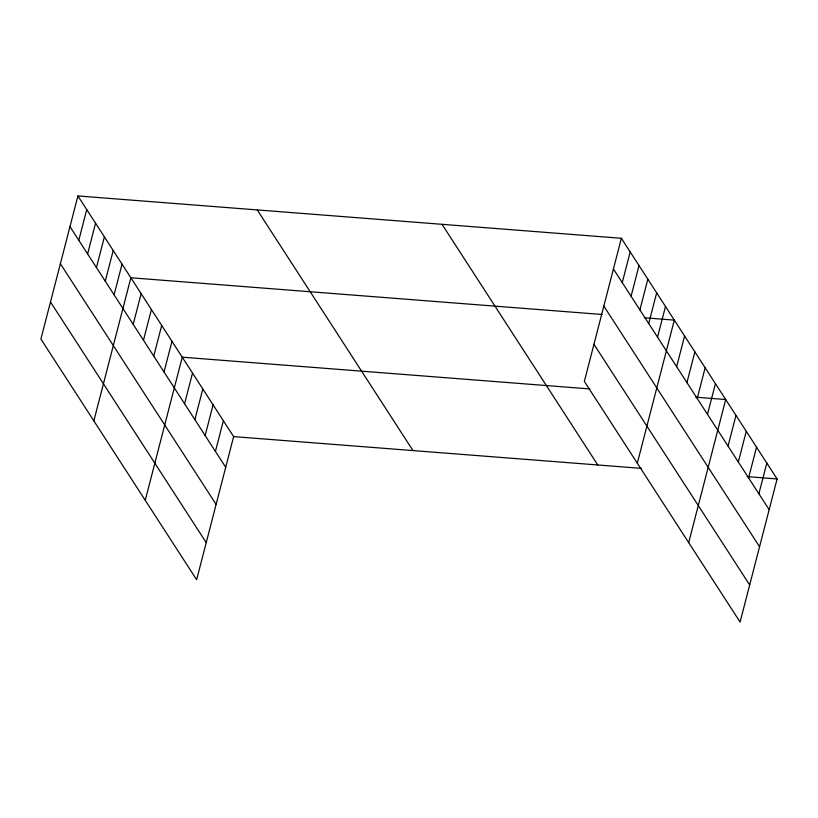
<?xml version="1.0" encoding="UTF-8"?>
<svg xmlns="http://www.w3.org/2000/svg" width="818" height="818" viewBox="0 0 818 818"><rect width="100%" height="100%" fill="white"/><g stroke="black" fill="none" stroke-linecap="round" stroke-linejoin="round"><path stroke-width="1.23" d="M77.915 195.952L40.9 339.051L196.637 579.717L233.641 436.607L77.915 195.952L621.363 238.283L777.1 478.949L740.085 622.048L584.359 381.392L621.363 238.283M78.794 240.287L86.739 209.582M87.618 253.928L95.563 223.222M96.442 267.558L104.387 236.862M105.266 281.198L113.211 250.502M114.091 294.838L122.035 264.132M93.845 420.881L130.86 277.772L602.079 314.48M133.201 324.357L141.136 293.652M143.477 340.237L151.412 309.541M153.753 356.127L161.698 325.421M164.029 372.006L171.974 341.31M145.246 500.299L182.25 357.19L589.962 388.949M184.592 403.775L192.527 373.069M194.868 419.654L202.813 388.959M205.144 435.544L213.089 404.838M215.431 451.424L223.365 420.728M622.253 282.619L630.187 251.924M631.077 296.259L639.011 265.564M639.901 309.899L647.836 279.194M648.725 323.539L656.67 292.834M657.549 337.169L665.494 306.474M637.304 463.213L674.318 320.114L644.42 317.783M676.65 366.689L684.594 335.993M686.936 382.579L694.871 351.873M697.212 398.458L705.147 367.763M707.488 414.348L715.433 383.642M688.695 542.631L725.709 399.532L695.821 397.2M728.051 446.107L735.985 415.411M738.327 461.996L746.261 431.291M748.603 477.876L756.548 447.18M758.879 493.765L766.824 463.06M233.641 436.607L641.353 468.366M747.212 476.618L777.1 478.949M613.428 268.989L769.155 509.645M603.837 306.085L759.564 546.741M593.95 344.296L749.687 584.962M442.027 224.316L597.764 464.972M257.251 209.919L412.988 450.575M69.97 226.647L225.707 467.303M60.379 263.744L216.116 504.399M50.491 301.965L206.228 542.62"/></g></svg>
